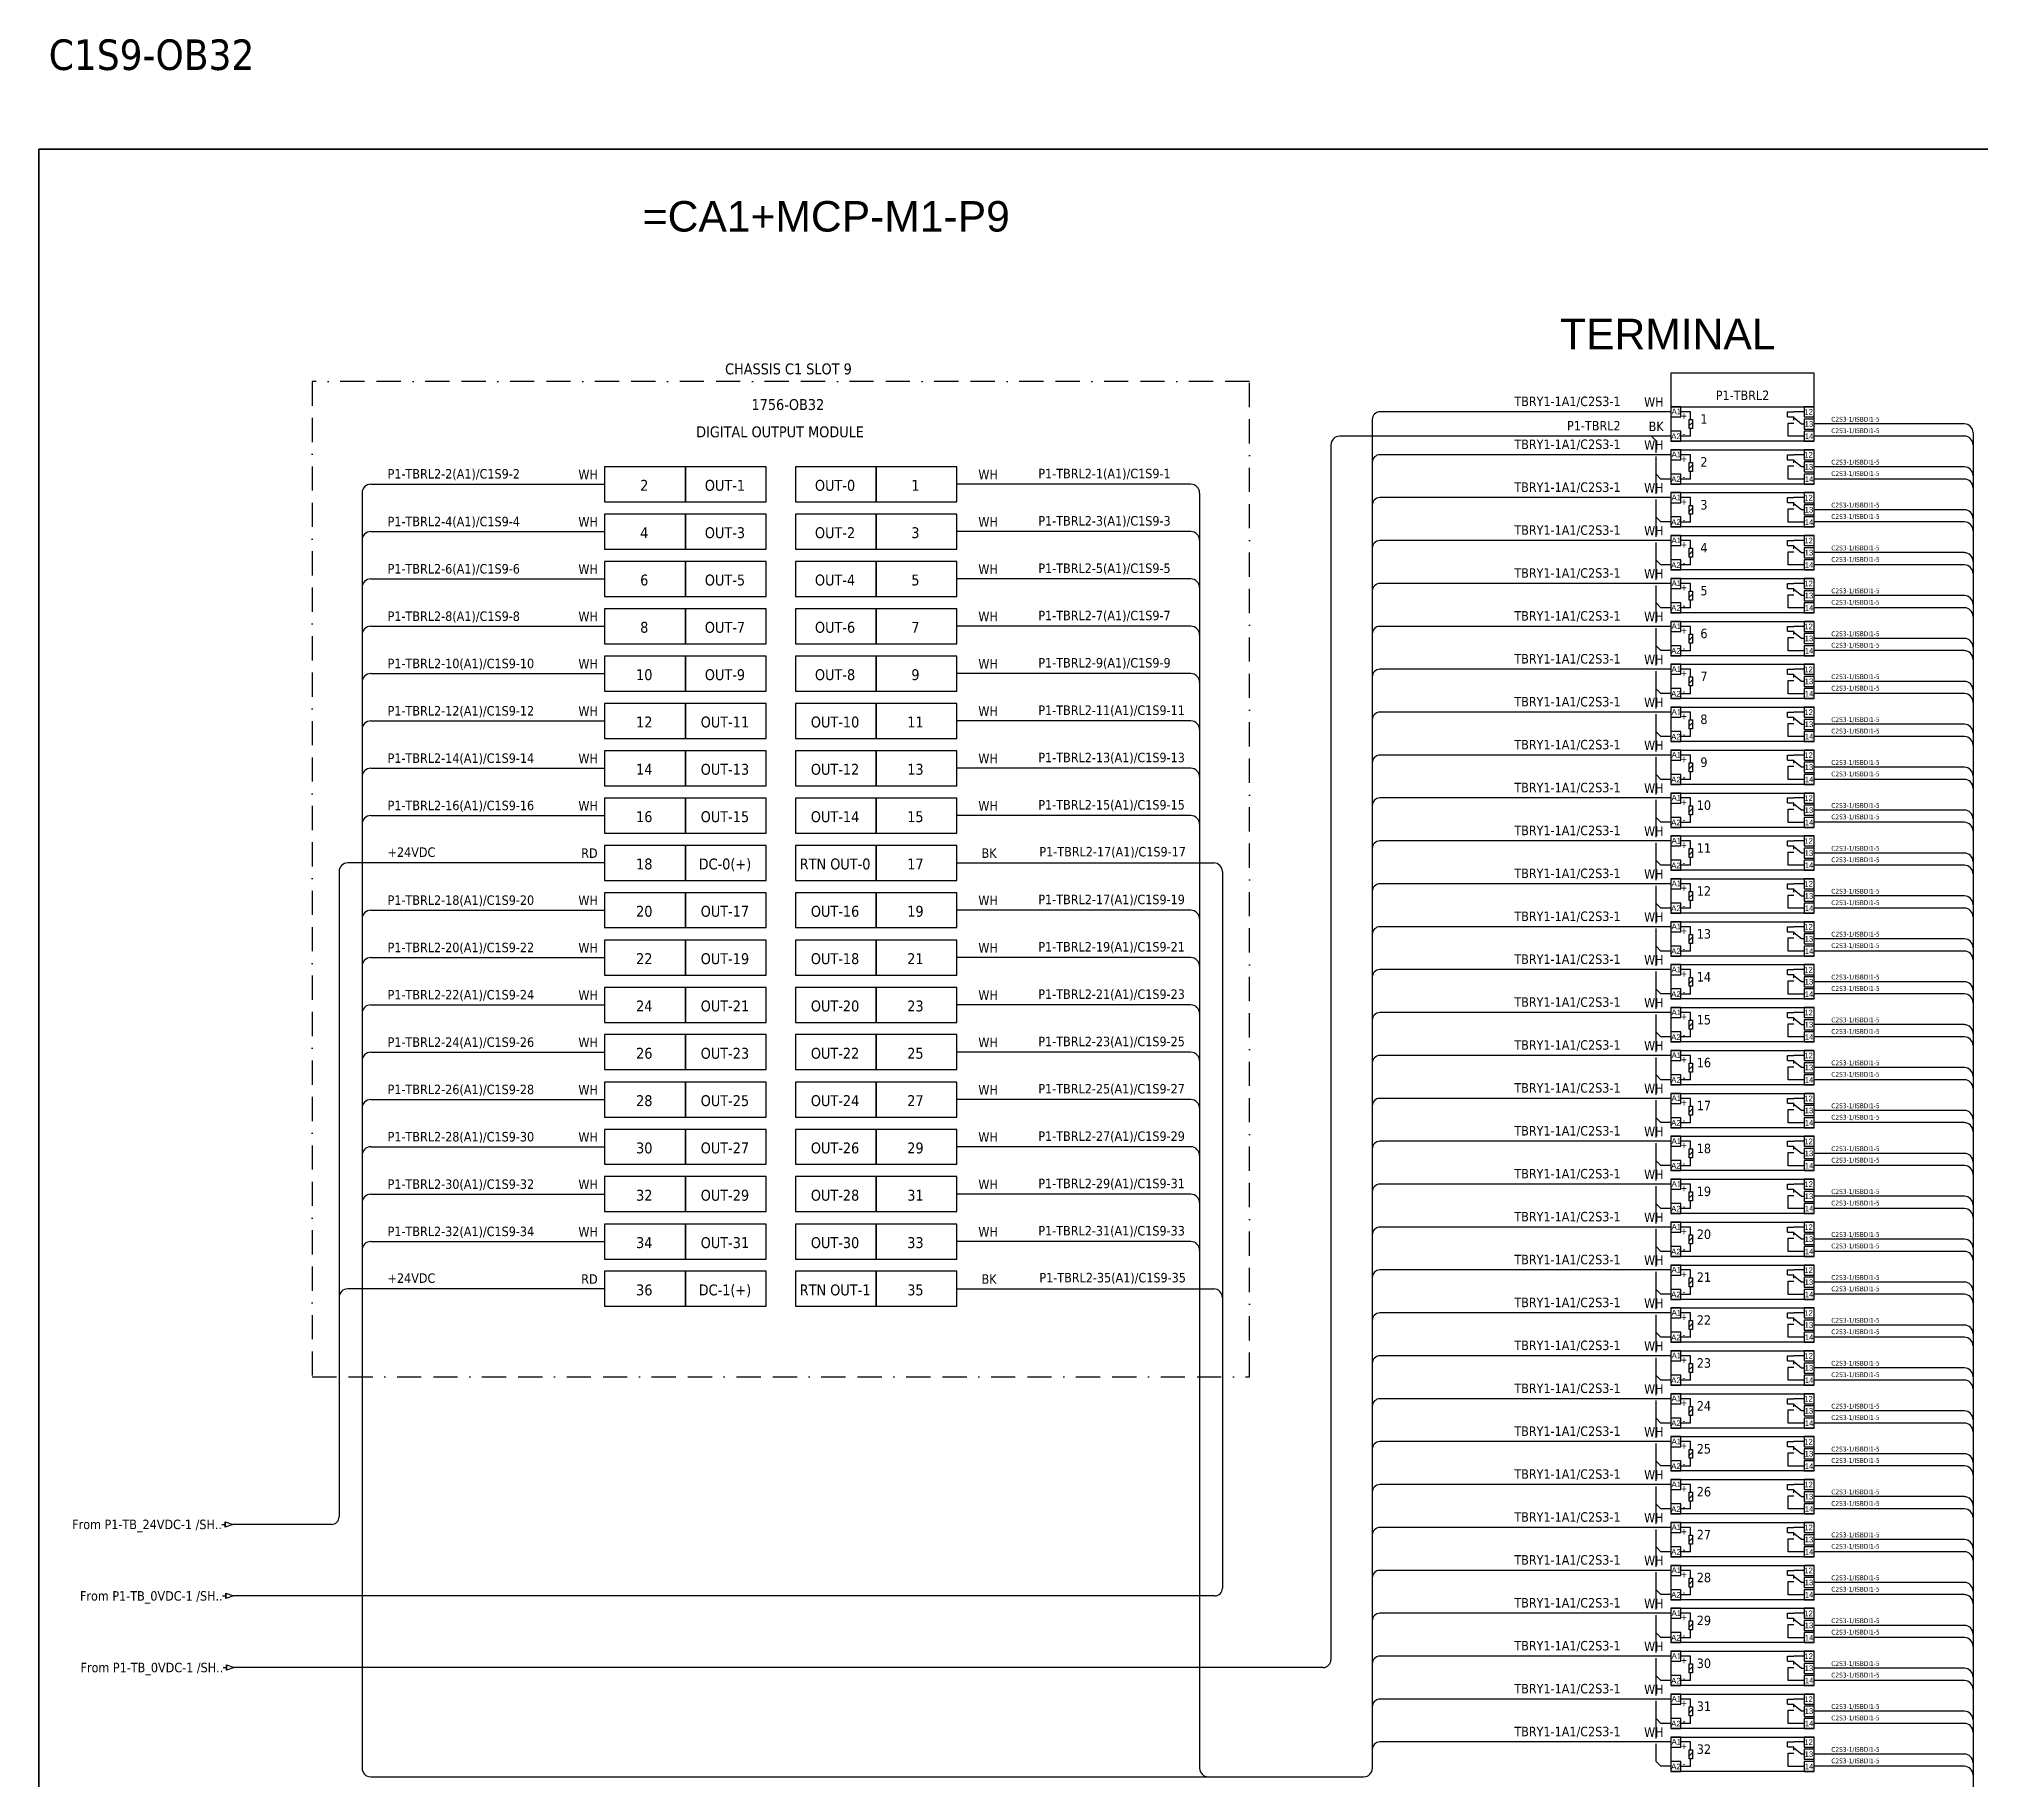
# Model space of a CAD drawing. Header units: millimetres. Extents: x 0 to 62600, y 0 to 14837.
# Drawn here: x 37740 to 39777, y 13011 to 14837 of the extents above; entities that cross this region are included whole.
import ezdxf
from ezdxf.enums import TextEntityAlignment as Align

# ---------------------------------------------------------------- set-up
doc = ezdxf.new("R2010")
doc.units = ezdxf.units.MM
doc.linetypes.add('BORDERX2', pattern=[88.9, 25.4, -12.7, 25.4, -12.7, 0, -12.7])
for name, color, linetype in [('HELPPOINT', 7, 'Continuous'), ('VECTORS', 7, 'Continuous'), ('x01001-FrameArea', 2, 'BORDERX2')]:
    doc.layers.add(name, color=color, linetype=linetype)
doc.layers.add('IE-EQUIP', color=253, linetype='Continuous', lineweight=25)
doc.layers.add('IE-WIRE', color=7, linetype='Continuous', lineweight=25)
doc.styles.get("Standard").update_dxf_attribs({"font": 'arial.ttf'})
doc.styles.add('Tahoma', font='')
doc.styles.get('Tahoma').set_extended_font_data('Tahoma')

# ---------------------------------------------------------------- blocks, each defined once
blk = doc.blocks.new('xRY-SPDT-11')
at = {"color": 1, "ltscale": 25.4}
for p, q in [((0, 0), (0, -10.5)), ((10.4, 0), (0, 0)), ((0, 0), (150.3, 0)), ((0, 0), (0, -36)), ((10.4, -10.5), (10.4, 0)), ((140, 0), (140, -10.5)), ((150.3, 0), (140, 0)), ((150.3, -36), (150.3, 0)), ((150.3, -10.5), (150.3, 0)), ((150.3, -36), (150.3, 0)), ((0, -10.5), (10.4, -10.5)), ((20.7, -5.2), (10.4, -5.2)), ((22.8, -16.3), (19.4, -19.7)), ((20.7, -13.3), (20.7, -5.2)), ((122.2, -10.4), (122.2, -5.2)), ((122.2, -5.2), (128.9, -5.2)), ((122.2, -10.4), (128.9, -10.4)), ((123.2, -30.8), (123.2, -17)), ((123.2, -17), (128.9, -17)), ((140, -5.2), (128.9, -5.2)), ((128.9, -13.8), (128.9, -10.4)), ((136.9, -18), (128.9, -11.6)), ((140, -18), (136.9, -18)), ((140, -10.5), (150.3, -10.5)), ((140, -12.8), (140, -23.3)), ((150.3, -12.8), (140, -12.8)), ((150.3, -23.3), (150.3, -12.8)), ((0, -25.5), (0, -36)), ((10.4, -25.5), (0, -25.5)), ((0, -36), (10.4, -36)), ((150.3, -36), (0, -36)), ((10.4, -36), (10.4, -25.5)), ((20.7, -30.8), (10.4, -30.8)), ((20.7, -30.8), (20.7, -22.7)), ((140, -30.8), (123.2, -30.8)), ((140, -23.3), (150.3, -23.3)), ((140, -25.5), (140, -36)), ((150.3, -25.5), (140, -25.5)), ((140, -36), (150.3, -36)), ((150.3, -36), (150.3, -25.5))]:
    blk.add_line(p, q, dxfattribs=at)
blk.add_lwpolyline([(22.8, -22.7), (19.4, -22.7), (19.4, -13.3), (22.8, -13.3)], close=True, dxfattribs=at)
at = {"color": 1}
for s, p in [('A1', (5.8, -5)), ('12', (144.4, -5.3)), ('13', (144.8, -17.9)), ('A2', (5.4, -30.9)), ('14', (145, -30.8))]:
    blk.add_text(s, height=5.91, dxfattribs=at).set_placement(p, align=Align.MIDDLE_CENTER)
at = {"color": 1, "style": 'Tahoma'}
for s, p in [('+', (13.9, -9.3)), ('+', (13.9, -9.3)), ('-', (13.9, -28.2))]:
    blk.add_text(s, height=6.84, dxfattribs=at).set_placement(p, align=Align.MIDDLE_CENTER)
blk = doc.blocks.new('*U42')
at = {"layer": 'x01001-FrameArea'}
blk.add_blockref('xRY-SPDT-11', (-75.2, 18), dxfattribs=at)
blk = doc.blocks.new('*U39')
at = {"layer": 'x01001-FrameArea', "color": 0, "linetype": 'ByBlock', "lineweight": -2, "transparency": 16777216}
for p in [(0, 0), (0, -45), (0, -90), (0, -135), (0, -180), (0, -225), (0, -270), (0, -315), (0, -360), (0, -405), (0, -450), (0, -495), (0, -540), (0, -585), (0, -630), (0, -675), (0, -720), (0, -765), (0, -810), (0, -855), (0, -900), (0, -945), (0, -990), (0, -1035), (0, -1080), (0, -1125), (0, -1170), (0, -1215), (0, -1260), (0, -1305), (0, -1350), (0, -1395)]:
    blk.add_blockref('*U42', p, dxfattribs=at)
blk = doc.blocks.new('*U43')
at = {"color": 4, "style": 'Tahoma'}
for s, height, p in [('TBRY1-1A1/C2S3-1', 9.949, (36.2, -4.1)), ('WH', 9.95, (81.3, -4.8))]:
    blk.add_text(s, height=height, dxfattribs=at).set_placement(p, align=Align.RIGHT)
blk = doc.blocks.new('*U40')
at = {"layer": 'x01001-FrameArea', "color": 0, "linetype": 'ByBlock', "lineweight": -2, "transparency": 16777216}
for p in [(0, 0), (0, -45), (0, -90), (0, -135), (0, -180), (0, -225), (0, -270), (0, -315), (0, -360), (0, -405), (0, -450), (0, -495), (0, -540), (0, -585), (0, -630), (0, -675), (0, -720), (0, -765), (0, -810), (0, -855), (0, -900), (0, -945), (0, -990), (0, -1035), (0, -1080), (0, -1125), (0, -1170), (0, -1215), (0, -1260), (0, -1305), (0, -1350), (0, -1395)]:
    blk.add_blockref('*U43', p, dxfattribs=at)
blk = doc.blocks.new('*U44')
at = {"layer": 'IE-WIRE', "color": 4, "ltscale": 25.4}
for p, q in [((74.2, 7.2), (-83.4, 7.2)), ((74.2, -5.6), (-83.4, -5.6))]:
    blk.add_line(p, q, dxfattribs=at)
for centre in [(74.2, -2), (74.2, -14.8)]:
    blk.add_arc(centre, 9.17, 0, 90, dxfattribs=at)
at = {"color": 4, "style": 'Tahoma'}
for p in [(-65.4, 9.6), (-65.4, -2.4)]:
    blk.add_text('C2S3-1/ISBDI1-5', height=4.974, dxfattribs=at).set_placement(p)
blk = doc.blocks.new('*U41')
at = {"layer": 'x01001-FrameArea', "color": 0, "linetype": 'ByBlock', "lineweight": -2, "transparency": 16777216}
for p in [(0, 0), (0, -45), (0, -90), (0, -135), (0, -180), (0, -225), (0, -270), (0, -315), (0, -360), (0, -405), (0, -450), (0, -495), (0, -540), (0, -585), (0, -630), (0, -675), (0, -720), (0, -765), (0, -810), (0, -855), (0, -900), (0, -945), (0, -990), (0, -1035), (0, -1080), (0, -1125), (0, -1170), (0, -1215), (0, -1260), (0, -1305), (0, -1350), (0, -1395)]:
    blk.add_blockref('*U44', p, dxfattribs=at)
blk = doc.blocks.new('xTerminal_fr_to')
at = {"layer": 'VECTORS', "color": 1, "true_color": 0xff0000}
for p, q in [((-11.3, 0), (-7.8, 0)), ((-7.8, 2.8), (0, 0)), ((-7.8, -2.8), (-7.8, 2.8)), ((-7.8, 2.8), (0, 0)), ((-7.8, 2.8), (-7.8, -2.8)), ((0, 0), (-7.8, -2.8)), ((0, 0), (-7.8, -2.8))]:
    blk.add_line(p, q, dxfattribs=at)

msp = doc.modelspace()

# ---------------------------------------------------------------- linework, layer by layer
for p, q in [((39431, 14420.1), (39436, 14415.1)), ((39436, 14402.6), (39436, 14415.1)), ((39436, 14359.4), (39436, 14398.6)), ((39441, 14375.1), (39436, 14380.1)), ((39451.4, 14375.1), (39441, 14375.1)), ((39436, 14314.4), (39436, 14353.6)), ((39441, 14330.1), (39436, 14335.1)), ((39451.4, 14330.1), (39441, 14330.1)), ((39436, 14269.4), (39436, 14308.6)), ((39441, 14285.1), (39436, 14290.1)), ((39451.4, 14285.1), (39441, 14285.1)), ((39436, 14224.4), (39436, 14263.6)), ((39441, 14240.1), (39436, 14245.1)), ((39451.4, 14240.1), (39441, 14240.1)), ((39436, 14179.4), (39436, 14218.6)), ((39441, 14195.1), (39436, 14200.1)), ((39451.4, 14195.1), (39441, 14195.1)), ((39436, 14134.4), (39436, 14173.6)), ((39441, 14150.1), (39436, 14155.1)), ((39451.4, 14150.1), (39441, 14150.1)), ((39436, 14089.4), (39436, 14128.6)), ((39441, 14105.1), (39436, 14110.1)), ((39451.4, 14105.1), (39441, 14105.1)), ((39436, 14044.4), (39436, 14083.6)), ((39441, 14060.1), (39436, 14065.1)), ((39451.4, 14060.1), (39441, 14060.1)), ((39436, 13999.4), (39436, 14038.6)), ((39441, 14015.1), (39436, 14020.1)), ((39451.4, 14015.1), (39441, 14015.1)), ((39436, 13954.4), (39436, 13993.6)), ((39441, 13970.1), (39436, 13975.1)), ((39451.4, 13970.1), (39441, 13970.1)), ((39436, 13909.4), (39436, 13948.6)), ((39441, 13925.1), (39436, 13930.1)), ((39451.4, 13925.1), (39441, 13925.1)), ((39436, 13864.4), (39436, 13903.6)), ((39441, 13880.1), (39436, 13885.1)), ((39451.4, 13880.1), (39441, 13880.1)), ((39436, 13819.4), (39436, 13858.6)), ((39441, 13835.1), (39436, 13840.1)), ((39451.4, 13835.1), (39441, 13835.1)), ((39436, 13774.4), (39436, 13813.6)), ((39441, 13790.1), (39436, 13795.1)), ((39451.4, 13790.1), (39441, 13790.1)), ((39436, 13729.4), (39436, 13768.6)), ((39441, 13745.1), (39436, 13750.1)), ((39451.4, 13745.1), (39441, 13745.1)), ((39436, 13684.4), (39436, 13723.6)), ((39441, 13700.1), (39436, 13705.1)), ((39451.4, 13700.1), (39441, 13700.1)), ((39436, 13639.4), (39436, 13678.6)), ((39441, 13655.1), (39436, 13660.1)), ((39451.4, 13655.1), (39441, 13655.1)), ((39436, 13594.4), (39436, 13633.6)), ((39441, 13610.1), (39436, 13615.1)), ((39451.4, 13610.1), (39441, 13610.1)), ((39436, 13549.4), (39436, 13588.6)), ((39441, 13565.1), (39436, 13570.1)), ((39451.4, 13565.1), (39441, 13565.1)), ((39436, 13504.4), (39436, 13543.6)), ((39441, 13520.1), (39436, 13525.1)), ((39451.4, 13520.1), (39441, 13520.1)), ((39436, 13459.4), (39436, 13498.6)), ((39441, 13475.1), (39436, 13480.1)), ((39451.4, 13475.1), (39441, 13475.1)), ((39436, 13414.4), (39436, 13453.6)), ((39441, 13430.1), (39436, 13435.1)), ((39451.4, 13430.1), (39441, 13430.1)), ((39436, 13369.4), (39436, 13408.6)), ((39441, 13385.1), (39436, 13390.1)), ((39451.4, 13385.1), (39441, 13385.1)), ((39436, 13324.4), (39436, 13363.6)), ((39441, 13340.1), (39436, 13345.1)), ((39451.4, 13340.1), (39441, 13340.1)), ((39436, 13279.4), (39436, 13318.6)), ((39441, 13295.1), (39436, 13300.1)), ((39451.4, 13295.1), (39441, 13295.1)), ((39436, 13234.4), (39436, 13273.6)), ((39441, 13250.1), (39436, 13255.1)), ((39451.4, 13250.1), (39441, 13250.1)), ((39436, 13189.4), (39436, 13228.6)), ((39441, 13205.1), (39436, 13210.1)), ((39451.4, 13205.1), (39441, 13205.1)), ((39436, 13144.4), (39436, 13183.6)), ((39441, 13160.1), (39436, 13165.1)), ((39451.4, 13160.1), (39441, 13160.1)), ((39436, 13099.4), (39436, 13138.6)), ((39441, 13115.1), (39436, 13120.1)), ((39451.4, 13115.1), (39441, 13115.1)), ((39436, 13054.4), (39436, 13093.6)), ((39441, 13070.1), (39436, 13075.1)), ((39451.4, 13070.1), (39441, 13070.1)), ((39436, 13030.1), (39436, 13048.6)), ((39441, 13025.1), (39436, 13030.1)), ((39451.4, 13025.1), (39441, 13025.1))]:
    msp.add_line(p, q)
at = {"color": 1, "ltscale": 25.4}
for p, q in [((38054.6, 13963.4), (38054.6, 13286.8)), ((38333.1, 13972.5), (38063.7, 13972.5))]:
    msp.add_line(p, q, dxfattribs=at)
at = {"color": 4, "ltscale": 25.4}
msp.add_lwpolyline([(39451.4, 14450.9), (39601.7, 14450.9), (39601.7, 14486.1), (39451.4, 14486.1)], close=True, dxfattribs=at)
at = {"color": 1, "ltscale": 25.4}
msp.add_arc((38063.7, 13963.4), 9.14, 90, 180, dxfattribs=at)
at = {"layer": 'HELPPOINT', "color": 4, "lineweight": 35}
for p, q in [((37739.7, 12016.9), (37739.7, 14721.1)), ((37739.7, 14721.1), (41633, 14721.1)), ((37739.7, 12016.9), (37739.7, 14721.1)), ((37739.7, 14721.1), (41633, 14721.1))]:
    msp.add_line(p, q, dxfattribs=at)
at = {"layer": 'IE-EQUIP', "linetype": 'Continuous', "ltscale": 25.4}
for points in [[(38333.1, 14351.3), (38417.8, 14351.3), (38417.8, 14388), (38333.1, 14388)], [(38417.8, 14351.3), (38502.4, 14351.3), (38502.4, 14388), (38417.8, 14388)], [(38533.3, 14351.3), (38617.9, 14351.3), (38617.9, 14388), (38533.3, 14388)], [(38617.9, 14351.3), (38702.6, 14351.3), (38702.6, 14388), (38617.9, 14388)], [(38333.1, 14301.6), (38417.8, 14301.6), (38417.8, 14338.3), (38333.1, 14338.3)], [(38417.8, 14301.6), (38502.4, 14301.6), (38502.4, 14338.3), (38417.8, 14338.3)], [(38533.3, 14301.6), (38617.9, 14301.6), (38617.9, 14338.3), (38533.3, 14338.3)], [(38617.9, 14301.6), (38702.6, 14301.6), (38702.6, 14338.3), (38617.9, 14338.3)], [(38333.1, 14252), (38417.8, 14252), (38417.8, 14288.7), (38333.1, 14288.7)], [(38417.8, 14252), (38502.4, 14252), (38502.4, 14288.7), (38417.8, 14288.7)], [(38533.3, 14252), (38617.9, 14252), (38617.9, 14288.7), (38533.3, 14288.7)], [(38617.9, 14252), (38702.6, 14252), (38702.6, 14288.7), (38617.9, 14288.7)], [(38333.1, 14202.4), (38417.8, 14202.4), (38417.8, 14239.1), (38333.1, 14239.1)], [(38417.8, 14202.4), (38502.4, 14202.4), (38502.4, 14239.1), (38417.8, 14239.1)], [(38533.3, 14202.4), (38617.9, 14202.4), (38617.9, 14239.1), (38533.3, 14239.1)], [(38617.9, 14202.4), (38702.6, 14202.4), (38702.6, 14239.1), (38617.9, 14239.1)], [(38333.1, 14152.7), (38417.8, 14152.7), (38417.8, 14189.4), (38333.1, 14189.4)], [(38417.8, 14152.7), (38502.4, 14152.7), (38502.4, 14189.4), (38417.8, 14189.4)], [(38533.3, 14152.7), (38617.9, 14152.7), (38617.9, 14189.4), (38533.3, 14189.4)], [(38617.9, 14152.7), (38702.6, 14152.7), (38702.6, 14189.4), (38617.9, 14189.4)], [(38333.1, 14103.1), (38417.8, 14103.1), (38417.8, 14139.8), (38333.1, 14139.8)], [(38417.8, 14103.1), (38502.4, 14103.1), (38502.4, 14139.8), (38417.8, 14139.8)], [(38533.3, 14103.1), (38617.9, 14103.1), (38617.9, 14139.8), (38533.3, 14139.8)], [(38617.9, 14103.1), (38702.6, 14103.1), (38702.6, 14139.8), (38617.9, 14139.8)], [(38333.1, 14053.5), (38417.8, 14053.5), (38417.8, 14090.2), (38333.1, 14090.2)], [(38417.8, 14053.5), (38502.4, 14053.5), (38502.4, 14090.2), (38417.8, 14090.2)], [(38533.3, 14053.5), (38617.9, 14053.5), (38617.9, 14090.2), (38533.3, 14090.2)], [(38617.9, 14053.5), (38702.6, 14053.5), (38702.6, 14090.2), (38617.9, 14090.2)], [(38333.1, 14003.8), (38417.8, 14003.8), (38417.8, 14040.5), (38333.1, 14040.5)], [(38417.8, 14003.8), (38502.4, 14003.8), (38502.4, 14040.5), (38417.8, 14040.5)], [(38533.3, 14003.8), (38617.9, 14003.8), (38617.9, 14040.5), (38533.3, 14040.5)], [(38617.9, 14003.8), (38702.6, 14003.8), (38702.6, 14040.5), (38617.9, 14040.5)], [(38333.1, 13954.2), (38417.8, 13954.2), (38417.8, 13990.9), (38333.1, 13990.9)], [(38417.8, 13954.2), (38502.4, 13954.2), (38502.4, 13990.9), (38417.8, 13990.9)], [(38533.3, 13954.2), (38617.9, 13954.2), (38617.9, 13990.9), (38533.3, 13990.9)], [(38617.9, 13954.2), (38702.6, 13954.2), (38702.6, 13990.9), (38617.9, 13990.9)], [(38333.1, 13904.6), (38417.8, 13904.6), (38417.8, 13941.3), (38333.1, 13941.3)], [(38417.8, 13904.6), (38502.4, 13904.6), (38502.4, 13941.3), (38417.8, 13941.3)], [(38533.3, 13904.6), (38617.9, 13904.6), (38617.9, 13941.3), (38533.3, 13941.3)], [(38617.9, 13904.6), (38702.6, 13904.6), (38702.6, 13941.3), (38617.9, 13941.3)], [(38333.1, 13854.9), (38417.8, 13854.9), (38417.8, 13891.6), (38333.1, 13891.6)], [(38417.8, 13854.9), (38502.4, 13854.9), (38502.4, 13891.6), (38417.8, 13891.6)], [(38533.3, 13854.9), (38617.9, 13854.9), (38617.9, 13891.6), (38533.3, 13891.6)], [(38617.9, 13854.9), (38702.6, 13854.9), (38702.6, 13891.6), (38617.9, 13891.6)], [(38333.1, 13805.3), (38417.8, 13805.3), (38417.8, 13842), (38333.1, 13842)], [(38417.8, 13805.3), (38502.4, 13805.3), (38502.4, 13842), (38417.8, 13842)], [(38533.3, 13805.3), (38617.9, 13805.3), (38617.9, 13842), (38533.3, 13842)], [(38617.9, 13805.3), (38702.6, 13805.3), (38702.6, 13842), (38617.9, 13842)], [(38333.1, 13755.7), (38417.8, 13755.7), (38417.8, 13792.4), (38333.1, 13792.4)], [(38417.8, 13755.7), (38502.4, 13755.7), (38502.4, 13792.4), (38417.8, 13792.4)], [(38533.3, 13755.7), (38617.9, 13755.7), (38617.9, 13792.4), (38533.3, 13792.4)], [(38617.9, 13755.7), (38702.6, 13755.7), (38702.6, 13792.4), (38617.9, 13792.4)], [(38333.1, 13706), (38417.8, 13706), (38417.8, 13742.7), (38333.1, 13742.7)], [(38417.8, 13706), (38502.4, 13706), (38502.4, 13742.7), (38417.8, 13742.7)], [(38533.3, 13706), (38617.9, 13706), (38617.9, 13742.7), (38533.3, 13742.7)], [(38617.9, 13706), (38702.6, 13706), (38702.6, 13742.7), (38617.9, 13742.7)], [(38333.1, 13656.4), (38417.8, 13656.4), (38417.8, 13693.1), (38333.1, 13693.1)], [(38417.8, 13656.4), (38502.4, 13656.4), (38502.4, 13693.1), (38417.8, 13693.1)], [(38533.3, 13656.4), (38617.9, 13656.4), (38617.9, 13693.1), (38533.3, 13693.1)], [(38617.9, 13656.4), (38702.6, 13656.4), (38702.6, 13693.1), (38617.9, 13693.1)], [(38333.1, 13606.8), (38417.8, 13606.8), (38417.8, 13643.5), (38333.1, 13643.5)], [(38417.8, 13606.8), (38502.4, 13606.8), (38502.4, 13643.5), (38417.8, 13643.5)], [(38533.3, 13606.8), (38617.9, 13606.8), (38617.9, 13643.5), (38533.3, 13643.5)], [(38617.9, 13606.8), (38702.6, 13606.8), (38702.6, 13643.5), (38617.9, 13643.5)], [(38333.1, 13557.1), (38417.8, 13557.1), (38417.8, 13593.8), (38333.1, 13593.8)], [(38417.8, 13557.1), (38502.4, 13557.1), (38502.4, 13593.8), (38417.8, 13593.8)], [(38533.3, 13557.1), (38617.9, 13557.1), (38617.9, 13593.8), (38533.3, 13593.8)], [(38617.9, 13557.1), (38702.6, 13557.1), (38702.6, 13593.8), (38617.9, 13593.8)], [(38333.1, 13507.5), (38417.8, 13507.5), (38417.8, 13544.2), (38333.1, 13544.2)], [(38417.8, 13507.5), (38502.4, 13507.5), (38502.4, 13544.2), (38417.8, 13544.2)], [(38533.3, 13507.5), (38617.9, 13507.5), (38617.9, 13544.2), (38533.3, 13544.2)], [(38617.9, 13507.5), (38702.6, 13507.5), (38702.6, 13544.2), (38617.9, 13544.2)]]:
    msp.add_lwpolyline(points, close=True, dxfattribs=at)
at = {"layer": 'IE-WIRE', "color": 4, "ltscale": 25.4}
for p, q in [((39451.4, 14445.6), (39146.3, 14445.6)), ((39138.3, 14437.6), (39138.3, 13023.2)), ((39768.5, 14423.7), (39768.5, 12944.1)), ((39451.4, 14400.6), (39146.3, 14400.6)), ((38087.9, 14369.6), (38333.1, 14369.6)), ((38947.9, 14369.6), (38702.6, 14369.6)), ((38078.7, 14360.4), (38078.7, 13023.2)), ((38957, 14360.4), (38957, 13023.2)), ((39451.4, 14355.6), (39146.3, 14355.6)), ((38087.9, 14320), (38333.1, 14320)), ((38947.9, 14320), (38702.6, 14320)), ((39451.4, 14310.6), (39146.3, 14310.6)), ((38087.9, 14270.3), (38333.1, 14270.3)), ((38947.9, 14270.3), (38702.6, 14270.3)), ((39451.4, 14265.6), (39146.3, 14265.6)), ((38087.9, 14220.7), (38333.1, 14220.7)), ((38947.9, 14220.7), (38702.6, 14220.7)), ((39451.4, 14220.6), (39146.3, 14220.6)), ((38087.9, 14171.1), (38333.1, 14171.1)), ((38947.9, 14171.1), (38702.6, 14171.1)), ((39451.4, 14175.6), (39146.3, 14175.6)), ((38087.9, 14121.4), (38333.1, 14121.4)), ((38947.9, 14121.4), (38702.6, 14121.4)), ((39451.4, 14130.6), (39146.3, 14130.6)), ((39451.4, 14085.6), (39146.3, 14085.6)), ((38087.9, 14071.8), (38333.1, 14071.8)), ((38947.9, 14071.8), (38702.6, 14071.8)), ((39451.4, 14040.6), (39146.3, 14040.6)), ((38087.9, 14022.2), (38333.1, 14022.2)), ((38947.9, 14022.2), (38702.6, 14022.2)), ((39451.4, 13995.6), (39146.3, 13995.6)), ((39451.4, 13950.6), (39146.3, 13950.6)), ((38087.9, 13922.9), (38333.1, 13922.9)), ((38947.9, 13922.9), (38702.6, 13922.9)), ((39451.4, 13905.6), (39146.3, 13905.6)), ((38087.9, 13873.3), (38333.1, 13873.3)), ((38947.9, 13873.3), (38702.6, 13873.3)), ((39451.4, 13860.6), (39146.3, 13860.6)), ((38087.9, 13823.6), (38333.1, 13823.6)), ((38947.9, 13823.6), (38702.6, 13823.6)), ((39451.4, 13815.6), (39146.3, 13815.6)), ((38087.9, 13774), (38333.1, 13774)), ((38947.9, 13774), (38702.6, 13774)), ((39451.4, 13770.6), (39146.3, 13770.6)), ((38087.9, 13724.4), (38333.1, 13724.4)), ((38947.9, 13724.4), (38702.6, 13724.4)), ((39451.4, 13725.6), (39146.3, 13725.6)), ((38087.9, 13674.7), (38333.1, 13674.7)), ((38947.9, 13674.7), (38702.6, 13674.7)), ((39451.4, 13680.6), (39146.3, 13680.6)), ((39451.4, 13635.6), (39146.3, 13635.6)), ((38087.9, 13625.1), (38333.1, 13625.1)), ((38947.9, 13625.1), (38702.6, 13625.1)), ((39451.4, 13590.6), (39146.3, 13590.6)), ((38087.9, 13575.5), (38333.1, 13575.5)), ((38947.9, 13575.5), (38702.6, 13575.5)), ((39451.4, 13545.6), (39146.3, 13545.6)), ((39451.4, 13500.6), (39146.3, 13500.6)), ((39451.4, 13455.6), (39146.3, 13455.6)), ((39451.4, 13410.6), (39146.3, 13410.6)), ((39451.4, 13365.6), (39146.3, 13365.6)), ((39451.4, 13320.6), (39146.3, 13320.6)), ((39451.4, 13275.6), (39146.3, 13275.6)), ((39451.4, 13230.6), (39146.3, 13230.6)), ((39451.4, 13185.6), (39146.3, 13185.6)), ((39451.4, 13140.6), (39146.3, 13140.6)), ((39451.4, 13095.6), (39146.3, 13095.6)), ((39451.4, 13050.6), (39146.3, 13050.6))]:
    msp.add_line(p, q, dxfattribs=at)
at = {"layer": 'IE-WIRE', "color": 7, "ltscale": 25.4}
for p, q in [((39094.8, 14410.9), (39094.8, 13136.7)), ((38702.6, 13972.5), (38972, 13972.5)), ((38981.1, 13963.4), (38981.1, 13211.8)), ((38702.6, 13525.8), (38972, 13525.8)), ((38973.1, 13203.8), (37943.8, 13203.8)), ((39086.8, 13128.7), (37944.5, 13128.7))]:
    msp.add_line(p, q, dxfattribs=at)
at = {"layer": 'IE-WIRE', "ltscale": 25.4}
msp.add_line((39451.4, 14420.1), (39104, 14420.1), dxfattribs=at)
at = {"layer": 'IE-WIRE', "color": 1, "ltscale": 25.4}
for p, q in [((38333.1, 13525.8), (38063.7, 13525.8)), ((38046.6, 13278.8), (37943.1, 13278.8))]:
    msp.add_line(p, q, dxfattribs=at)
at = {"layer": 'IE-WIRE', "color": 4}
msp.add_line((38087.8, 13014), (39129.2, 13014), dxfattribs=at)
at = {"layer": 'IE-WIRE', "color": 4, "ltscale": 25.4}
for centre, radius, start, end in [((39146.3, 14437.6), 8, 90, 180), ((39146.3, 14392.6), 8, 90, 180), ((38087.9, 14360.4), 9.17, 90, 180), ((38947.9, 14360.4), 9.17, 0, 90), ((39146.3, 14347.6), 8, 90, 180), ((38087.9, 14310.8), 9.17, 90, 180), ((38947.9, 14310.8), 9.17, 0, 90), ((39146.3, 14302.6), 8, 90, 180), ((38087.9, 14261.2), 9.17, 90, 180), ((38947.9, 14261.2), 9.17, 0, 90), ((39146.3, 14257.6), 8, 90, 180), ((38087.9, 14211.5), 9.17, 90, 180), ((38947.9, 14211.5), 9.17, 0, 90), ((39146.3, 14212.6), 8, 90, 180), ((38087.9, 14161.9), 9.17, 90, 180), ((38947.9, 14161.9), 9.17, 0, 90), ((39146.3, 14167.6), 8, 90, 180), ((38087.9, 14112.3), 9.17, 90, 180), ((38947.9, 14112.3), 9.17, 0, 90), ((39146.3, 14122.6), 8, 90, 180), ((39146.3, 14077.6), 8, 90, 180), ((38087.9, 14062.6), 9.17, 90, 180), ((38947.9, 14062.6), 9.17, 0, 90), ((39146.3, 14032.6), 8, 90, 180), ((38087.9, 14013), 9.17, 90, 180), ((38947.9, 14013), 9.17, 0, 90), ((39146.3, 13987.6), 8, 90, 180), ((39146.3, 13942.6), 8, 90, 180), ((38087.9, 13913.7), 9.17, 90, 180), ((38947.9, 13913.7), 9.17, 0, 90), ((39146.3, 13897.6), 8, 90, 180), ((38087.9, 13864.1), 9.17, 90, 180), ((38947.9, 13864.1), 9.17, 0, 90), ((39146.3, 13852.6), 8, 90, 180), ((38087.9, 13814.5), 9.17, 90, 180), ((38947.9, 13814.5), 9.17, 0, 90), ((39146.3, 13807.6), 8, 90, 180), ((38087.9, 13764.8), 9.17, 90, 180), ((38947.9, 13764.8), 9.17, 0, 90), ((39146.3, 13762.6), 8, 90, 180), ((38087.9, 13715.2), 9.17, 90, 180), ((38947.9, 13715.2), 9.17, 0, 90), ((39146.3, 13717.6), 8, 90, 180), ((38087.9, 13665.6), 9.17, 90, 180), ((38947.9, 13665.6), 9.17, 0, 90), ((39146.3, 13672.6), 8, 90, 180), ((39146.3, 13627.6), 8, 90, 180), ((38087.9, 13615.9), 9.17, 90, 180), ((38947.9, 13615.9), 9.17, 0, 90), ((39146.3, 13582.6), 8, 90, 180), ((38087.9, 13566.3), 9.17, 90, 180), ((38947.9, 13566.3), 9.17, 0, 90), ((39146.3, 13537.6), 8, 90, 180), ((39146.3, 13492.6), 8, 90, 180), ((39146.3, 13447.6), 8, 90, 180), ((39146.3, 13402.6), 8, 90, 180), ((39146.3, 13357.6), 8, 90, 180), ((39146.3, 13312.6), 8, 90, 180), ((39146.3, 13267.6), 8, 90, 180), ((39146.3, 13222.6), 8, 90, 180), ((39146.3, 13177.6), 8, 90, 180), ((39146.3, 13132.6), 8, 90, 180), ((39146.3, 13087.6), 8, 90, 180), ((39146.3, 13042.6), 8, 90, 180)]:
    msp.add_arc(centre, radius, start, end, dxfattribs=at)
at = {"layer": 'IE-WIRE', "color": 7, "ltscale": 25.4}
for centre, radius, start, end in [((39104, 14410.9), 9.14, 90, 180), ((38972, 13963.4), 9.14, 0, 90), ((38972, 13516.7), 9.14, 0, 90), ((38973.1, 13211.8), 8, 270, 0), ((39086.8, 13136.7), 8, 270, 0)]:
    msp.add_arc(centre, radius, start, end, dxfattribs=at)
at = {"layer": 'IE-WIRE', "color": 1, "ltscale": 25.4}
for centre, radius, start, end in [((38063.7, 13516.7), 9.14, 90, 180), ((38046.6, 13286.8), 8, 270, 0)]:
    msp.add_arc(centre, radius, start, end, dxfattribs=at)
at = {"layer": 'IE-WIRE', "color": 4}
for centre, start, end in [((38087.8, 13023.2), 180, 270), ((38966.2, 13023.2), 180, 270), ((39129.2, 13023.2), 270, 0)]:
    msp.add_arc(centre, 9.14, start, end, dxfattribs=at)
at = {"layer": 'x01001-FrameArea'}
msp.add_lwpolyline([(38026.4, 13433.5), (39009.4, 13433.5), (39009.4, 14477.3), (38026.4, 14477.3)], close=True, dxfattribs=at)

# ---------------------------------------------------------------- block references
for p in [(37943.1, 13278.8), (37943.8, 13203.8), (37944.5, 13128.7)]:
    msp.add_blockref('xTerminal_fr_to', p)
for name, p in [('*U40', (39362.5, 14455.7)), ('*U39', (39526.6, 14432.8)), ('*U41', (39685.1, 14425.7))]:
    msp.add_blockref(name, p, dxfattribs=at)

# ---------------------------------------------------------------- texts
at = {"color": 2, "style": 'Tahoma'}
msp.add_text('C1S9-OB32', height=32, dxfattribs=at).set_placement((37750.1, 14804.1))
at = {"color": 2}
for s, p in [('=CA1+MCP-M1-P9', (38373.1, 14634.6)), ('TERMINAL', (39335.2, 14511.2))]:
    msp.add_text(s, height=32, dxfattribs=at).set_placement(p)
at = {"color": 2, "style": 'Tahoma'}
for s, height, p in [('CHASSIS C1 SLOT 9', 11.441, (38525.9, 14490.6)), ('1756-OB32', 11.44, (38525.3, 14453.2)), ('DIGITAL OUTPUT MODULE', 11.441, (38517.1, 14424.6)), ('2', 11.4, (38374.7, 14368.5)), ('OUT-1', 11.44, (38459.3, 14368.5)), ('OUT-0', 11.44, (38574.8, 14368.5)), ('1', 11.4, (38659.1, 14368.5)), ('4', 11.4, (38374.7, 14318.8)), ('OUT-3', 11.44, (38459.3, 14318.8)), ('OUT-2', 11.44, (38574.8, 14318.8)), ('3', 11.4, (38659.1, 14318.8)), ('6', 11.4, (38374.7, 14269.2)), ('OUT-5', 11.44, (38459.3, 14269.2)), ('OUT-4', 11.44, (38574.8, 14269.2)), ('5', 11.4, (38659.1, 14269.2)), ('8', 11.4, (38374.7, 14219.6)), ('OUT-7', 11.44, (38459.3, 14219.6)), ('OUT-6', 11.44, (38574.8, 14219.6)), ('7', 11.4, (38659.1, 14219.6)), ('10', 11.44, (38374.7, 14169.9)), ('OUT-9', 11.44, (38459.3, 14169.9)), ('OUT-8', 11.44, (38574.8, 14169.9)), ('9', 11.4, (38659.1, 14169.9)), ('12', 11.44, (38374.7, 14120.3)), ('OUT-11', 11.44, (38459.3, 14120.3)), ('OUT-10', 11.44, (38574.8, 14120.3)), ('11', 11.44, (38659.1, 14120.3)), ('14', 11.44, (38374.7, 14070.7)), ('OUT-13', 11.44, (38459.3, 14070.7)), ('OUT-12', 11.44, (38574.8, 14070.7)), ('13', 11.44, (38659.1, 14070.7)), ('16', 11.44, (38374.7, 14021)), ('OUT-15', 11.44, (38459.3, 14021)), ('OUT-14', 11.44, (38574.8, 14021)), ('15', 11.44, (38659.1, 14021)), ('18', 11.44, (38374.7, 13971.4)), ('DC-0(+)', 11.44, (38459.3, 13971.4)), ('RTN OUT-0', 11.44, (38574.8, 13971.4)), ('17', 11.44, (38659.1, 13971.4)), ('20', 11.44, (38374.7, 13921.8)), ('OUT-17', 11.44, (38459.3, 13921.8)), ('OUT-16', 11.44, (38574.8, 13921.8)), ('19', 11.44, (38659.1, 13921.8)), ('22', 11.44, (38374.7, 13872.1)), ('OUT-19', 11.44, (38459.3, 13872.1)), ('OUT-18', 11.44, (38574.8, 13872.1)), ('21', 11.44, (38659.1, 13872.1)), ('24', 11.44, (38374.7, 13822.5)), ('OUT-21', 11.44, (38459.3, 13822.5)), ('OUT-20', 11.44, (38574.8, 13822.5)), ('23', 11.44, (38659.1, 13822.5)), ('26', 11.44, (38374.7, 13772.9)), ('OUT-23', 11.44, (38459.3, 13772.9)), ('OUT-22', 11.44, (38574.8, 13772.9)), ('25', 11.44, (38659.1, 13772.9)), ('28', 11.44, (38374.7, 13723.2)), ('OUT-25', 11.44, (38459.3, 13723.2)), ('OUT-24', 11.44, (38574.8, 13723.2)), ('27', 11.44, (38659.1, 13723.2)), ('30', 11.44, (38374.7, 13673.6)), ('OUT-27', 11.44, (38459.3, 13673.6)), ('OUT-26', 11.44, (38574.8, 13673.6)), ('29', 11.44, (38659.1, 13673.6)), ('32', 11.44, (38374.7, 13624)), ('OUT-29', 11.44, (38459.3, 13624)), ('OUT-28', 11.44, (38574.8, 13624)), ('31', 11.44, (38659.1, 13624)), ('34', 11.44, (38374.7, 13574.3)), ('OUT-31', 11.44, (38459.3, 13574.3)), ('OUT-30', 11.44, (38574.8, 13574.3)), ('33', 11.44, (38659.1, 13574.3)), ('36', 11.44, (38374.7, 13524.7)), ('DC-1(+)', 11.44, (38459.3, 13524.7)), ('RTN OUT-1', 11.44, (38574.8, 13524.7)), ('35', 11.44, (38659.1, 13524.7))]:
    msp.add_text(s, height=height, dxfattribs=at).set_placement(p, align=Align.MIDDLE_CENTER)
at = {"color": 4, "style": 'Tahoma'}
for s, p in [('P1-TBRL2', (39526.6, 14462.9)), ('1', (39486.1, 14438.1)), ('2', (39486.1, 14393.1)), ('3', (39486.1, 14348.1)), ('4', (39486.1, 14303.1)), ('5', (39486.1, 14258.1)), ('6', (39486.1, 14213.1)), ('7', (39486.1, 14168.1)), ('8', (39486.1, 14123.1)), ('9', (39486.1, 14078.1)), ('10', (39486.1, 14033.1)), ('11', (39486.1, 13988.1)), ('12', (39486.1, 13943.1)), ('13', (39486.1, 13898.1)), ('14', (39486.1, 13853.1)), ('15', (39486.1, 13808.1)), ('16', (39486.1, 13763.1)), ('17', (39486.1, 13718.1)), ('18', (39486.1, 13673.1)), ('19', (39486.1, 13628.1)), ('20', (39486.1, 13583.1)), ('21', (39486.1, 13538.1)), ('22', (39486.1, 13493.1)), ('23', (39486.1, 13448.1)), ('24', (39486.1, 13403.1)), ('25', (39486.1, 13358.1)), ('26', (39486.1, 13313.1)), ('27', (39486.1, 13268.1)), ('28', (39486.1, 13223.1)), ('29', (39486.1, 13178.1)), ('30', (39486.1, 13133.1)), ('31', (39486.1, 13088.1)), ('32', (39486.1, 13043.1))]:
    msp.add_text(s, height=9.95, dxfattribs=at).set_placement(p, align=Align.MIDDLE_CENTER)
at = {"style": 'Tahoma'}
for s, p in [('P1-TBRL2', (39398.7, 14426)), ('BK', (39443.9, 14425.3))]:
    msp.add_text(s, height=9.95, dxfattribs=at).set_placement(p, align=Align.RIGHT)
at = {"color": 4, "style": 'Tahoma'}
for s, height, p in [('P1-TBRL2-2(A1)/C1S9-2', 9.949, (38105.5, 14375.6)), ('WH', 9.95, (38305.6, 14374.9)), ('WH', 9.95, (38725.1, 14374.9)), ('P1-TBRL2-1(A1)/C1S9-1', 9.949, (38788, 14375.9)), ('P1-TBRL2-4(A1)/C1S9-4', 9.949, (38105.5, 14325.6)), ('WH', 9.95, (38305.6, 14325.2)), ('WH', 9.95, (38725.1, 14325.2)), ('P1-TBRL2-3(A1)/C1S9-3', 9.949, (38788, 14326.3)), ('P1-TBRL2-6(A1)/C1S9-6', 9.949, (38105.5, 14276)), ('WH', 9.95, (38305.6, 14275.6)), ('WH', 9.95, (38725.1, 14275.6)), ('P1-TBRL2-5(A1)/C1S9-5', 9.949, (38788, 14276.6)), ('P1-TBRL2-8(A1)/C1S9-8', 9.949, (38105.5, 14226.3)), ('WH', 9.95, (38305.6, 14226)), ('WH', 9.95, (38725.1, 14226)), ('P1-TBRL2-7(A1)/C1S9-7', 9.949, (38788, 14227)), ('P1-TBRL2-10(A1)/C1S9-10', 9.949, (38105.5, 14176.7)), ('WH', 9.95, (38305.6, 14176.3)), ('WH', 9.95, (38725.1, 14176.3)), ('P1-TBRL2-9(A1)/C1S9-9', 9.949, (38788, 14177.4)), ('P1-TBRL2-11(A1)/C1S9-11', 9.949, (38788, 14127.7)), ('P1-TBRL2-12(A1)/C1S9-12', 9.949, (38105.5, 14127.1)), ('WH', 9.95, (38305.6, 14126.7)), ('WH', 9.95, (38725.1, 14126.7)), ('P1-TBRL2-14(A1)/C1S9-14', 9.949, (38105.5, 14077.4)), ('WH', 9.95, (38305.6, 14077.1)), ('WH', 9.95, (38725.1, 14077.1)), ('P1-TBRL2-13(A1)/C1S9-13', 9.949, (38788, 14078.1)), ('P1-TBRL2-16(A1)/C1S9-16', 9.949, (38105.5, 14027.8)), ('WH', 9.95, (38305.6, 14027.4)), ('WH', 9.95, (38725.1, 14027.4)), ('P1-TBRL2-15(A1)/C1S9-15', 9.949, (38788, 14028.5)), ('P1-TBRL2-18(A1)/C1S9-20', 9.949, (38105.5, 13928.5)), ('WH', 9.95, (38305.6, 13928.2)), ('WH', 9.95, (38725.1, 13928.2)), ('P1-TBRL2-17(A1)/C1S9-19', 9.949, (38788, 13929.2)), ('P1-TBRL2-20(A1)/C1S9-22', 9.949, (38105.5, 13878.9)), ('WH', 9.95, (38305.6, 13878.5)), ('WH', 9.95, (38725.1, 13878.5)), ('P1-TBRL2-19(A1)/C1S9-21', 9.949, (38788, 13879.6)), ('P1-TBRL2-22(A1)/C1S9-24', 9.949, (38105.5, 13829.3)), ('WH', 9.95, (38305.6, 13828.9)), ('WH', 9.95, (38725.1, 13828.9)), ('P1-TBRL2-21(A1)/C1S9-23', 9.949, (38788, 13829.9)), ('P1-TBRL2-24(A1)/C1S9-26', 9.949, (38105.5, 13779.6)), ('WH', 9.95, (38305.6, 13779.3)), ('WH', 9.95, (38725.1, 13779.3)), ('P1-TBRL2-23(A1)/C1S9-25', 9.949, (38788, 13780.3)), ('P1-TBRL2-26(A1)/C1S9-28', 9.949, (38105.5, 13730)), ('WH', 9.95, (38305.6, 13729.6)), ('WH', 9.95, (38725.1, 13729.6)), ('P1-TBRL2-25(A1)/C1S9-27', 9.949, (38788, 13730.7)), ('P1-TBRL2-28(A1)/C1S9-30', 9.949, (38105.5, 13680.4)), ('WH', 9.95, (38305.6, 13680)), ('WH', 9.95, (38725.1, 13680)), ('P1-TBRL2-27(A1)/C1S9-29', 9.949, (38788, 13681)), ('P1-TBRL2-30(A1)/C1S9-32', 9.949, (38105.5, 13630.7)), ('WH', 9.95, (38305.6, 13630.4)), ('WH', 9.95, (38725.1, 13630.4)), ('P1-TBRL2-29(A1)/C1S9-31', 9.949, (38788, 13631.4)), ('P1-TBRL2-32(A1)/C1S9-34', 9.949, (38105.5, 13581.1)), ('WH', 9.95, (38305.6, 13580.7)), ('WH', 9.95, (38725.1, 13580.7)), ('P1-TBRL2-31(A1)/C1S9-33', 9.949, (38788, 13581.8))]:
    msp.add_text(s, height=height, dxfattribs=at).set_placement(p)
at = {"color": 1, "style": 'Tahoma'}
for s, p in [('+24VDC', (38105.5, 13978.8)), ('RD', (38308.6, 13977.8)), ('+24VDC', (38105.5, 13532.1)), ('RD', (38308.6, 13531.1))]:
    msp.add_text(s, height=9.95, dxfattribs=at).set_placement(p)
at = {"color": 7, "style": 'Tahoma'}
for s, height, p in [('BK', 9.95, (38728.5, 13977.8)), ('P1-TBRL2-17(A1)/C1S9-17', 9.949, (38789.1, 13979.3)), ('BK', 9.95, (38728.5, 13531.1)), ('P1-TBRL2-35(A1)/C1S9-35', 9.949, (38789.1, 13532.6))]:
    msp.add_text(s, height=height, dxfattribs=at).set_placement(p)
at = {"color": 1, "style": 'Tahoma'}
msp.add_text('From P1-TB_24VDC-1 /SH..', height=9.949, dxfattribs=at).set_placement((37931.8, 13278.8), align=Align.MIDDLE_RIGHT)
at = {"color": 7, "style": 'Tahoma'}
for p in [(37932.5, 13203.8), (37933.1, 13128.7)]:
    msp.add_text('From P1-TB_0VDC-1 /SH..', height=9.949, dxfattribs=at).set_placement(p, align=Align.MIDDLE_RIGHT)

doc.saveas('drawing.dxf')
